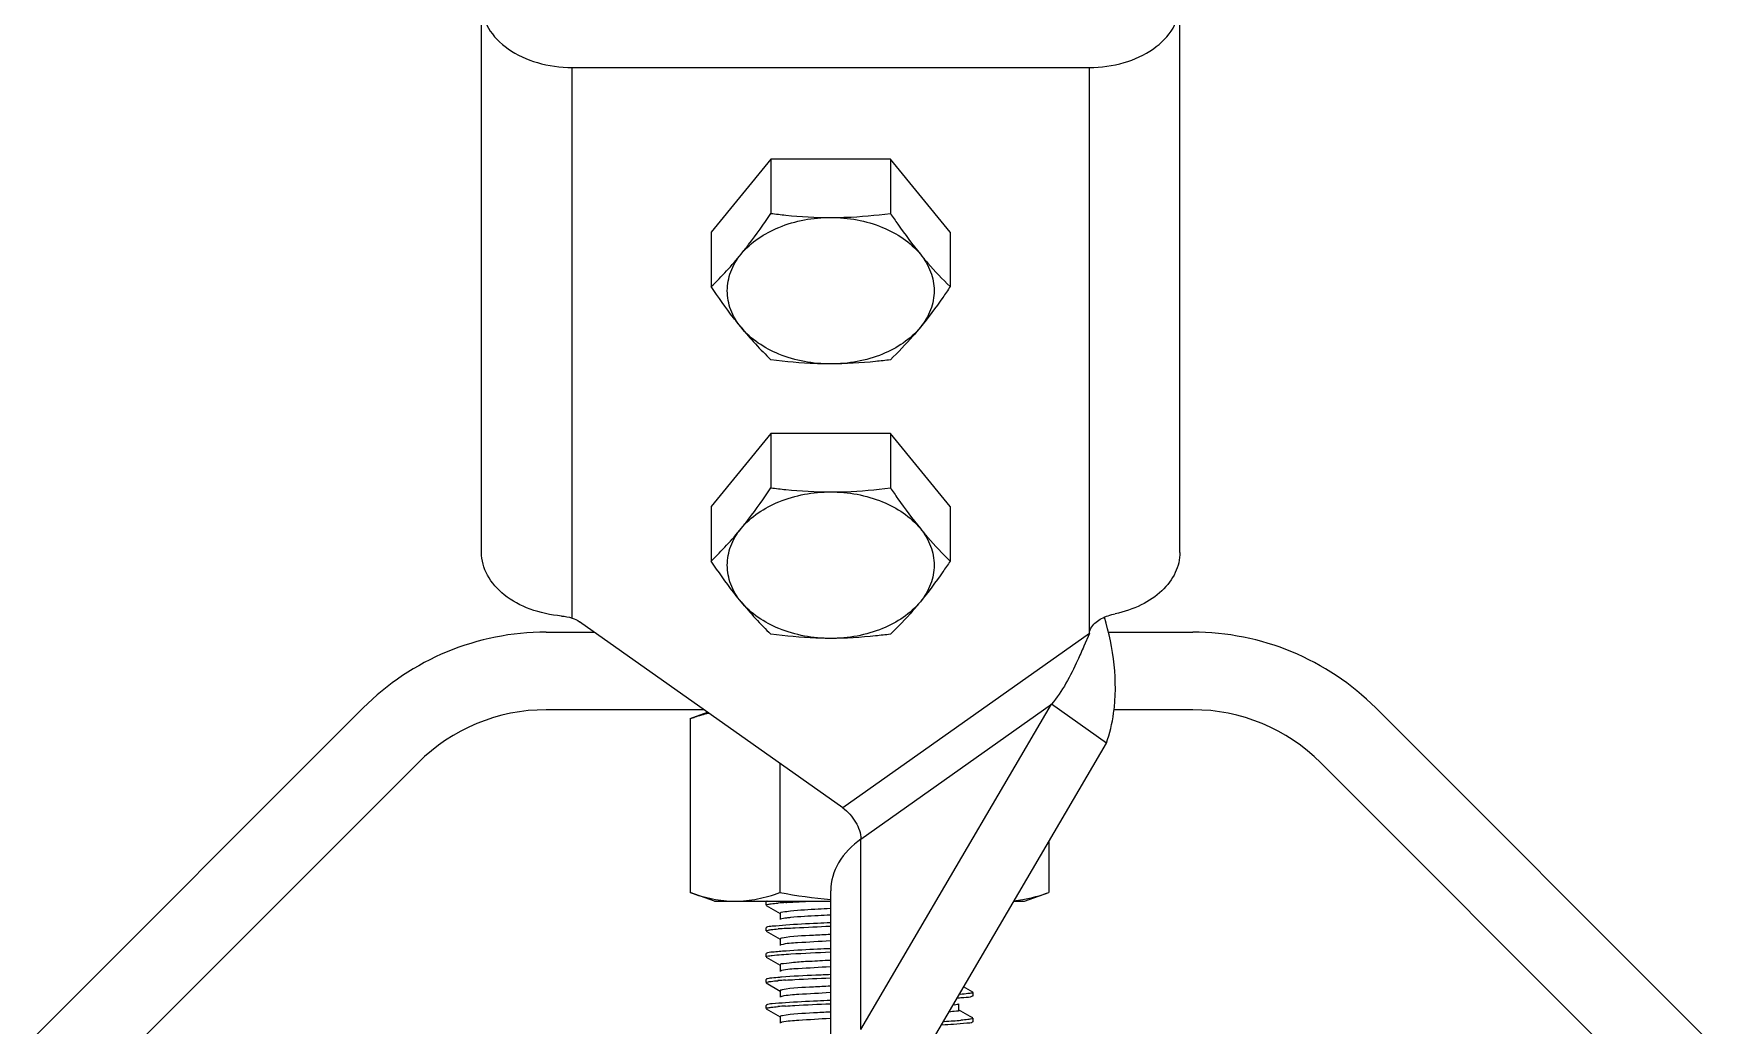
# Model space of a CAD drawing. Extents: x 27938 to 1042331, y -235042 to 1535213.
# Drawn here: x 722249 to 723751, y 766119 to 767010 of the extents above; entities that cross this region are included whole.
import ezdxf

# ---------------------------------------------------------------- set-up
doc = ezdxf.new("R2010")
doc.units = 0
doc.header["$LTSCALE"] = 1000
doc.header["$MEASUREMENT"] = 0

msp = doc.modelspace()

# ---------------------------------------------------------------- linework, layer by layer
at = {"linetype": 'Continuous'}
for p, q in [((722651.3, 766543.7), (722651.3, 767112.5)), ((723278.5, 766543.7), (723278.5, 767112.5)), ((722732.6, 766484.8), (722732.6, 766979.1)), ((722732.6, 766979.1), (723197.2, 766979.1)), ((723197.2, 766471), (723197.2, 766979.1)), ((722911.2, 766896.9), (722857.6, 766831.2)), ((722911.2, 766896.9), (722911.2, 766848.1)), ((723018.5, 766896.9), (722911.2, 766896.9)), ((723072.2, 766831.2), (723018.5, 766896.9)), ((723018.5, 766896.9), (723018.5, 766848.1)), ((722857.6, 766831.2), (722857.6, 766782.4)), ((723072.2, 766831.2), (723072.2, 766782.4)), ((722911.2, 766650.5), (722857.6, 766584.8)), ((722911.2, 766650.5), (722911.2, 766601.7)), ((723018.5, 766650.5), (722911.2, 766650.5)), ((723072.2, 766584.8), (723018.5, 766650.5)), ((723018.5, 766650.5), (723018.5, 766601.7)), ((722857.6, 766584.8), (722857.6, 766535.9)), ((723072.2, 766584.8), (723072.2, 766535.9)), ((722709.3, 766472.1), (722752.6, 766472.1)), ((722975.7, 766314.4), (722739.4, 766481.4)), ((723214.1, 766472.1), (723290.1, 766472.1)), ((723197.2, 766471), (722975.7, 766314.4)), ((723197.2, 766471), (723192.2, 766459.4)), ((722248.9, 766107.8), (722545.1, 766404)), ((722851.2, 766402.4), (722709.3, 766402.4)), ((722838.8, 766394.5), (722854.3, 766400.2)), ((722992.1, 766115.2), (723163.2, 766407.3)), ((722992.1, 766286.3), (723163.2, 766407.3)), ((723212.5, 766372.5), (723163.2, 766407.3)), ((723290.1, 766402.4), (723219, 766402.4)), ((723454.4, 766404), (723750.6, 766107.8)), ((722838.8, 766394.5), (722838.8, 766238.3)), ((723041.4, 766080.4), (723212.5, 766372.5)), ((722594.4, 766354.8), (722298.1, 766058.6)), ((722919.3, 766354.2), (722919.3, 766238.3)), ((723701.3, 766058.6), (723405.1, 766354.8)), ((722992.1, 766115.2), (722992.1, 766286.3)), ((723160.7, 766284.1), (723160.7, 766238.3)), ((722860.4, 766230.5), (722838.8, 766238.3)), ((722964.9, 765632.8), (722964.9, 766239.8)), ((723139.1, 766230.5), (723160.7, 766238.3)), ((722860.4, 766230.5), (722964.9, 766230.5)), ((722907, 766230.2), (722906.8, 766230)), ((722906.8, 766227), (722906.8, 766230)), ((722906.8, 766227), (722906.8, 766230)), ((722907, 766226.8), (722919.6, 766219.5)), ((722919.4, 766219.8), (722919.4, 766214)), ((723129.3, 766230.5), (723139.1, 766230.5)), ((722907, 766207), (722906.8, 766206.7)), ((722906.8, 766203.8), (722906.8, 766206.7)), ((722906.8, 766203.8), (722906.8, 766206.7)), ((722907, 766203.6), (722919.6, 766196.3)), ((722919.4, 766196.6), (722919.4, 766190.7)), ((722907, 766183.7), (722906.8, 766183.5)), ((722906.8, 766180.6), (722906.8, 766183.5)), ((722906.8, 766180.6), (722906.8, 766183.5)), ((722907, 766180.3), (722919.6, 766173)), ((722919.4, 766173.3), (722919.4, 766167.5)), ((722907, 766160.5), (722906.8, 766160.3)), ((722906.8, 766157.4), (722906.8, 766160.3)), ((722906.8, 766157.4), (722906.8, 766160.3)), ((722907, 766157.1), (722919.6, 766149.8)), ((722919.4, 766150.1), (722919.4, 766144.3)), ((723092.5, 766148.9), (723084.3, 766153.6)), ((723092.5, 766145.5), (723092.7, 766145.7)), ((723092.7, 766145.7), (723092.7, 766148.6)), ((723092.7, 766145.7), (723092.7, 766148.6)), ((722907, 766137.3), (722906.8, 766137)), ((722906.8, 766134.1), (722906.8, 766137)), ((722906.8, 766134.1), (722906.8, 766137)), ((722907, 766133.9), (722919.6, 766126.6)), ((722919.4, 766126.9), (722919.4, 766121.1)), ((723090.3, 766126.9), (723079.8, 766133)), ((723080.1, 766132.7), (723080.1, 766138.5)), ((723092.5, 766125.7), (723090.3, 766126.9)), ((723092.5, 766122.2), (723092.7, 766122.5)), ((723092.7, 766122.5), (723092.7, 766125.4)), ((723092.7, 766122.5), (723092.7, 766125.4))]:
    msp.add_line(p, q, dxfattribs=at)
for centre, radius, start, end in [((722625, 767023.3), 334.9, 313.9914, 320.7735), ((723143.8, 766957.6), 334.9, 219.2265, 226.0086), ((722625, 766776.9), 334.9, 313.9914, 320.7735), ((723143.8, 766711.2), 334.9, 219.2265, 226.0086), ((722709.3, 766239.8), 232.3, 90, 135), ((723290.1, 766239.8), 232.3, 45, 90), ((722709.3, 766239.8), 162.6, 90, 135), ((723290.1, 766239.8), 162.6, 45, 90), ((722951.3, 765828.3), 401.9, 93.8134, 94.8058), ((722951.6, 765801.2), 405.8, 93.7866, 94.8061), ((722950.9, 765762.5), 398.1, 93.8422, 94.8039), ((722951, 765738), 399.3, 93.8324, 94.805), ((723019, 766955), 836.7, 273.1645, 273.8477), ((723021.9, 766911.6), 790.3, 273.2643, 273.8614), ((723048.4, 766521.7), 399.5, 273.8325, 274.8033)]:
    msp.add_arc(centre, radius, start, end, dxfattribs=at)
for points, knots in [([(722651.3, 767036.6), (722651.3, 767028.9), (722656.2, 767012.6), (722675.2, 766993.8), (722701.8, 766981.8), (722722.1, 766979.1), (722732.6, 766979.1)], [0, 0, 0, 0, 0.209473, 0.444657, 0.712023, 1, 1, 1, 1]), ([(723197.2, 766979.1), (723207.7, 766979.1), (723228, 766981.8), (723254.6, 766993.8), (723273.6, 767012.6), (723278.5, 767028.9), (723278.5, 767036.6)], [0, 0, 0, 0, 0.287977, 0.555343, 0.790527, 1, 1, 1, 1]), ([(722884.4, 766811.5), (722886.7, 766814.3), (722896.1, 766826.2), (722904.8, 766838.5), (722911.2, 766848.1)], [0, 0, 0, 0, 0.239452, 1, 1, 1, 1]), ([(722911.2, 766848.1), (722915.7, 766847.5), (722933.5, 766845.4), (722951.4, 766844.4), (722964.9, 766844.4)], [0, 0, 0, 0, 0.249182, 1, 1, 1, 1]), ([(722964.9, 766844.4), (722969.4, 766844.4), (722987.3, 766844.7), (723005.2, 766846.4), (723018.5, 766848.1)], [0, 0, 0, 0, 0.250767, 1, 1, 1, 1]), ([(723018.5, 766848.1), (723020.7, 766844.8), (723029.3, 766832.3), (723038.3, 766820.2), (723045.4, 766811.5)], [0, 0, 0, 0, 0.259411, 1, 1, 1, 1]), ([(722884.4, 766811.5), (722893.2, 766822.3), (722919.2, 766839.2), (722949.1, 766844.4), (722964.9, 766844.4)], [0, 0, 0, 0, 0.468341, 1, 1, 1, 1]), ([(722964.9, 766844.4), (722980.7, 766844.4), (723010.6, 766839.2), (723036.6, 766822.3), (723045.4, 766811.5)], [0, 0, 0, 0, 0.531659, 1, 1, 1, 1]), ([(722884.4, 766745.8), (722880.5, 766750.5), (722874.3, 766760.9), (722870.9, 766778.7), (722874.3, 766796.4), (722880.5, 766806.8), (722884.4, 766811.5)], [0, 0, 0, 0, 0.257487, 0.5, 0.742513, 1, 1, 1, 1]), ([(723045.4, 766811.5), (723047.6, 766808.8), (723056.1, 766798.7), (723065.2, 766789.1), (723072.2, 766782.4)], [0, 0, 0, 0, 0.264209, 1, 1, 1, 1]), ([(723045.4, 766811.5), (723049.2, 766806.8), (723055.5, 766796.4), (723058.9, 766778.7), (723055.5, 766760.9), (723049.2, 766750.5), (723045.4, 766745.8)], [0, 0, 0, 0, 0.257487, 0.5, 0.742513, 1, 1, 1, 1]), ([(722884.4, 766745.8), (722882.1, 766748.6), (722872.7, 766760.5), (722864, 766772.8), (722857.6, 766782.4)], [0, 0, 0, 0, 0.239452, 1, 1, 1, 1]), ([(723072.2, 766782.4), (723070, 766779.1), (723061.5, 766766.6), (723052.5, 766754.5), (723045.4, 766745.8)], [0, 0, 0, 0, 0.259411, 1, 1, 1, 1]), ([(722964.9, 766712.9), (722949.1, 766712.9), (722919.2, 766718.1), (722893.2, 766735), (722884.4, 766745.8)], [0, 0, 0, 0, 0.531659, 1, 1, 1, 1]), ([(723045.4, 766745.8), (723036.6, 766735), (723010.6, 766718.1), (722980.7, 766712.9), (722964.9, 766712.9)], [0, 0, 0, 0, 0.468341, 1, 1, 1, 1]), ([(723045.4, 766745.8), (723043.2, 766743.1), (723034.7, 766733), (723025.5, 766723.4), (723018.5, 766716.6)], [0, 0, 0, 0, 0.264209, 1, 1, 1, 1]), ([(722964.9, 766712.9), (722960.4, 766712.9), (722942.5, 766713.3), (722924.6, 766714.9), (722911.2, 766716.6)], [0, 0, 0, 0, 0.250767, 1, 1, 1, 1]), ([(723018.5, 766716.6), (723014.1, 766716.1), (722996.3, 766714), (722978.4, 766712.9), (722964.9, 766712.9)], [0, 0, 0, 0, 0.249182, 1, 1, 1, 1]), ([(722884.4, 766565.1), (722886.7, 766567.9), (722896.1, 766579.8), (722904.8, 766592.1), (722911.2, 766601.7)], [0, 0, 0, 0, 0.239452, 1, 1, 1, 1]), ([(722884.4, 766565.1), (722893.2, 766575.9), (722919.2, 766592.8), (722949.1, 766598), (722964.9, 766598)], [0, 0, 0, 0, 0.468341, 1, 1, 1, 1]), ([(722911.2, 766601.7), (722915.7, 766601.1), (722933.5, 766599), (722951.4, 766598), (722964.9, 766598)], [0, 0, 0, 0, 0.249182, 1, 1, 1, 1]), ([(722964.9, 766598), (722969.4, 766598), (722987.3, 766598.3), (723005.2, 766599.9), (723018.5, 766601.7)], [0, 0, 0, 0, 0.250767, 1, 1, 1, 1]), ([(722964.9, 766598), (722980.7, 766598), (723010.6, 766592.8), (723036.6, 766575.9), (723045.4, 766565.1)], [0, 0, 0, 0, 0.531659, 1, 1, 1, 1]), ([(723018.5, 766601.7), (723020.7, 766598.4), (723029.3, 766585.9), (723038.3, 766573.8), (723045.4, 766565.1)], [0, 0, 0, 0, 0.259411, 1, 1, 1, 1]), ([(722884.4, 766499.4), (722880.5, 766504.1), (722874.3, 766514.5), (722870.9, 766532.2), (722874.3, 766550), (722880.5, 766560.4), (722884.4, 766565.1)], [0, 0, 0, 0, 0.257487, 0.5, 0.742513, 1, 1, 1, 1]), ([(723045.4, 766565.1), (723047.6, 766562.4), (723056.1, 766552.3), (723065.2, 766542.7), (723072.2, 766535.9)], [0, 0, 0, 0, 0.264209, 1, 1, 1, 1]), ([(723045.4, 766565.1), (723049.2, 766560.4), (723055.5, 766550), (723058.9, 766532.2), (723055.5, 766514.5), (723049.2, 766504.1), (723045.4, 766499.4)], [0, 0, 0, 0, 0.257487, 0.5, 0.742513, 1, 1, 1, 1]), ([(722723, 766486.6), (722713.4, 766487.5), (722695.2, 766491.3), (722671.7, 766503.8), (722655.4, 766521.7), (722651.3, 766536.7), (722651.3, 766543.7)], [0, 0, 0, 0, 0.28821, 0.553531, 0.788229, 1, 1, 1, 1]), ([(722884.4, 766499.4), (722882.1, 766502.2), (722872.7, 766514), (722864, 766526.4), (722857.6, 766535.9)], [0, 0, 0, 0, 0.239452, 1, 1, 1, 1]), ([(723072.2, 766535.9), (723070, 766532.7), (723061.5, 766520.2), (723052.5, 766508.1), (723045.4, 766499.4)], [0, 0, 0, 0, 0.259411, 1, 1, 1, 1]), ([(723278.5, 766543.7), (723278.5, 766537.5), (723275.4, 766524.5), (723262.6, 766507.9), (723243.6, 766495.3), (723228.4, 766490.3), (723220.4, 766488.6)], [0, 0, 0, 0, 0.215862, 0.450689, 0.713102, 1, 1, 1, 1]), ([(722964.9, 766466.5), (722949.1, 766466.5), (722919.2, 766471.7), (722893.2, 766488.6), (722884.4, 766499.4)], [0, 0, 0, 0, 0.531659, 1, 1, 1, 1]), ([(723045.4, 766499.4), (723036.6, 766488.6), (723010.6, 766471.7), (722980.7, 766466.5), (722964.9, 766466.5)], [0, 0, 0, 0, 0.468341, 1, 1, 1, 1]), ([(723045.4, 766499.4), (723043.2, 766496.7), (723034.7, 766486.6), (723025.5, 766477), (723018.5, 766470.2)], [0, 0, 0, 0, 0.264209, 1, 1, 1, 1]), ([(723197.2, 766471), (723197.4, 766473.1), (723199.8, 766478.9), (723208.4, 766485.2), (723216.2, 766487.7), (723220.4, 766488.6)], [0, 0, 0, 0, 0.208141, 0.577605, 1, 1, 1, 1]), ([(723212.5, 766372.5), (723215.6, 766381.1), (723224.3, 766418.5), (723219, 766457.9), (723210.7, 766485.5)], [0, 0, 0, 0, 0.242556, 1, 1, 1, 1]), ([(722964.9, 766466.5), (722960.4, 766466.5), (722942.5, 766466.9), (722924.6, 766468.5), (722911.2, 766470.2)], [0, 0, 0, 0, 0.250767, 1, 1, 1, 1]), ([(723018.5, 766470.2), (723014.1, 766469.7), (722996.3, 766467.6), (722978.4, 766466.5), (722964.9, 766466.5)], [0, 0, 0, 0, 0.249182, 1, 1, 1, 1]), ([(723192.2, 766459.4), (723190.4, 766455.2), (723182.6, 766436.9), (723172.9, 766419.1), (723163.2, 766407.3)], [0, 0, 0, 0, 0.231709, 1, 1, 1, 1]), ([(722838.8, 766394.5), (722840.1, 766395), (722845.6, 766396.9), (722851.1, 766398.5), (722855.2, 766399.5)], [0, 0, 0, 0, 0.252515, 1, 1, 1, 1]), ([(722975.7, 766314.4), (722980.4, 766311), (722987.7, 766302.4), (722992.1, 766291.6), (722992.1, 766286.3)], [0, 0, 0, 0, 0.525314, 1, 1, 1, 1]), ([(722992.1, 766286.3), (722984.1, 766280.7), (722970.5, 766267.2), (722964.9, 766248.6), (722964.9, 766239.8)], [0, 0, 0, 0, 0.528923, 1, 1, 1, 1]), ([(722838.8, 766238.3), (722845.3, 766235.9), (722858.5, 766232), (722872.3, 766230.5), (722879, 766230.5)], [0, 0, 0, 0, 0.506411, 1, 1, 1, 1]), ([(722879, 766230.5), (722885.8, 766230.5), (722899.5, 766232), (722912.7, 766235.9), (722919.3, 766238.3)], [0, 0, 0, 0, 0.493589, 1, 1, 1, 1]), ([(723129.6, 766230.9), (723132.2, 766231.2), (723142.8, 766232.6), (723153.1, 766235.6), (723160.7, 766238.3)], [0, 0, 0, 0, 0.246296, 1, 1, 1, 1]), ([(722906.8, 766227), (722906.8, 766227.5), (722909, 766227.7), (722910.2, 766228.1), (722911.3, 766228.2)], [0, 0, 0, 0, 0.271556, 1, 1, 1, 1]), ([(722907.8, 766230.5), (722907.6, 766230.4), (722907.4, 766230.4), (722907.1, 766230.3), (722907, 766230.2)], [0, 0, 0, 0, 0.575094, 1, 1, 1, 1]), ([(722928.8, 766221.6), (722926.4, 766221.4), (722924.2, 766220.6), (722919.4, 766220.6), (722919.4, 766219.8)], [0, 0, 0, 0, 0.734942, 1, 1, 1, 1]), ([(722924.5, 766229.4), (722926, 766229.5), (722932.5, 766229.9), (722939, 766230.2), (722944, 766230.5)], [0, 0, 0, 0, 0.220803, 1, 1, 1, 1]), ([(722964.5, 766223.9), (722960.9, 766223.7), (722949, 766223.1), (722937.1, 766222.4), (722928.8, 766221.6)], [0, 0, 0, 0, 0.30396, 1, 1, 1, 1]), ([(722964.5, 766218.1), (722960.9, 766217.9), (722949, 766217.3), (722937.1, 766216.6), (722928.8, 766215.8)], [0, 0, 0, 0, 0.30396, 1, 1, 1, 1]), ([(722906.8, 766203.8), (722906.8, 766204.2), (722909.1, 766204.5), (722910.2, 766204.8), (722911.3, 766205)], [0, 0, 0, 0, 0.271401, 1, 1, 1, 1]), ([(722924.5, 766209), (722920.5, 766208.8), (722914.8, 766208), (722908.6, 766207.9), (722907, 766207)], [0, 0, 0, 0, 0.690495, 1, 1, 1, 1]), ([(722928.8, 766215.8), (722927.6, 766215.7), (722924.6, 766215.2), (722921.3, 766215.2), (722919.6, 766214.3)], [0, 0, 0, 0, 0.376921, 1, 1, 1, 1]), ([(722964.6, 766211.1), (722960.7, 766210.9), (722947.4, 766210.3), (722934, 766209.7), (722924.5, 766209)], [0, 0, 0, 0, 0.288536, 1, 1, 1, 1]), ([(722924.8, 766206.2), (722927.5, 766206.3), (722940.8, 766207.1), (722954, 766207.7), (722964.5, 766208.2)], [0, 0, 0, 0, 0.207236, 1, 1, 1, 1]), ([(722921.3, 766197.4), (722920.8, 766197.3), (722920.3, 766197.1), (722919.4, 766196.8), (722919.4, 766196.6)], [0, 0, 0, 0, 0.704936, 1, 1, 1, 1]), ([(722920.4, 766191.3), (722920.3, 766191.3), (722920, 766191.2), (722919.7, 766191.1), (722919.6, 766191)], [0, 0, 0, 0, 0.573187, 1, 1, 1, 1]), ([(722964.5, 766194.9), (722954.7, 766194.4), (722940.1, 766193.2), (722925.2, 766192.7), (722920.4, 766191.3)], [0, 0, 0, 0, 0.662973, 1, 1, 1, 1]), ([(722964.5, 766200.7), (722959.4, 766200.4), (722945.1, 766199.5), (722930.5, 766199.3), (722921.3, 766197.4)], [0, 0, 0, 0, 0.350691, 1, 1, 1, 1]), ([(722964.5, 766187.9), (722960.7, 766187.7), (722947.5, 766187.1), (722934.2, 766186.5), (722924.8, 766185.8)], [0, 0, 0, 0, 0.288055, 1, 1, 1, 1]), ([(722906.8, 766180.6), (722906.8, 766180.9), (722908.5, 766181.2), (722909.4, 766181.5), (722910.3, 766181.6)], [0, 0, 0, 0, 0.275887, 1, 1, 1, 1]), ([(722924.8, 766185.8), (722920.7, 766185.5), (722914.9, 766184.7), (722908.6, 766184.7), (722907, 766183.7)], [0, 0, 0, 0, 0.690745, 1, 1, 1, 1]), ([(722910.3, 766181.6), (722911, 766181.7), (722914.4, 766182.1), (722917.8, 766182.4), (722920.6, 766182.6)], [0, 0, 0, 0, 0.19121, 1, 1, 1, 1]), ([(722964.4, 766177.4), (722958.2, 766177.1), (722947.6, 766176.4), (722932.6, 766175.9), (722925.7, 766174.2), (722919.4, 766174.4), (722919.4, 766173.3)], [0, 0, 0, 0, 0.409, 0.726331, 0.927829, 1, 1, 1, 1]), ([(722920.6, 766182.6), (722923.4, 766182.8), (722938.1, 766183.8), (722952.8, 766184.4), (722964.6, 766185)], [0, 0, 0, 0, 0.196383, 1, 1, 1, 1]), ([(722964.4, 766171.6), (722954.8, 766171.1), (722940.3, 766170), (722925.6, 766169.4), (722920.7, 766168.2)], [0, 0, 0, 0, 0.656169, 1, 1, 1, 1]), ([(722906.8, 766157.4), (722906.8, 766157.8), (722909, 766158.1), (722910.2, 766158.4), (722911.3, 766158.5)], [0, 0, 0, 0, 0.271616, 1, 1, 1, 1]), ([(722910.3, 766161.3), (722909.6, 766161.2), (722908.5, 766161), (722907.4, 766160.7), (722907, 766160.5)], [0, 0, 0, 0, 0.640091, 1, 1, 1, 1]), ([(722920.6, 766162.3), (722919.5, 766162.2), (722916.1, 766161.9), (722912.7, 766161.6), (722910.3, 766161.3)], [0, 0, 0, 0, 0.30771, 1, 1, 1, 1]), ([(722920.7, 766168.2), (722920.5, 766168.1), (722920.1, 766168), (722919.8, 766167.9), (722919.6, 766167.8)], [0, 0, 0, 0, 0.585747, 1, 1, 1, 1]), ([(722964.6, 766164.6), (722960.2, 766164.4), (722945.5, 766163.8), (722930.9, 766163.1), (722920.6, 766162.3)], [0, 0, 0, 0, 0.297382, 1, 1, 1, 1]), ([(722924.3, 766159.7), (722927, 766159.8), (722940.5, 766160.7), (722953.9, 766161.3), (722964.6, 766161.7)], [0, 0, 0, 0, 0.206065, 1, 1, 1, 1]), ([(722921.4, 766150.9), (722920.9, 766150.8), (722920.3, 766150.7), (722919.4, 766150.3), (722919.4, 766150.1)], [0, 0, 0, 0, 0.706178, 1, 1, 1, 1]), ([(722921, 766145), (722920.7, 766145), (722920.3, 766144.8), (722919.8, 766144.7), (722919.6, 766144.6)], [0, 0, 0, 0, 0.596703, 1, 1, 1, 1]), ([(722964.4, 766148.4), (722955, 766147.9), (722940.5, 766146.9), (722926, 766146.2), (722921, 766145)], [0, 0, 0, 0, 0.649558, 1, 1, 1, 1]), ([(722964.4, 766154.2), (722959.4, 766154), (722945.1, 766153), (722930.6, 766152.8), (722921.4, 766150.9)], [0, 0, 0, 0, 0.349431, 1, 1, 1, 1]), ([(722964.6, 766141.4), (722960.7, 766141.2), (722947.3, 766140.6), (722933.8, 766140), (722924.3, 766139.3)], [0, 0, 0, 0, 0.289063, 1, 1, 1, 1]), ([(723079.2, 766143.7), (723081, 766143.9), (723085.3, 766144.4), (723090.1, 766144.1), (723092.4, 766145.5)], [0, 0, 0, 0, 0.387145, 1, 1, 1, 1]), ([(723092.7, 766148.6), (723092.7, 766148.2), (723090.5, 766147.9), (723089.3, 766147.6), (723088.2, 766147.5)], [0, 0, 0, 0, 0.271584, 1, 1, 1, 1]), ([(722906.8, 766134.1), (722906.8, 766134.5), (722909, 766134.8), (722910.1, 766135.1), (722911.3, 766135.3)], [0, 0, 0, 0, 0.271628, 1, 1, 1, 1]), ([(722924.3, 766139.3), (722920.3, 766139.1), (722914.7, 766138.3), (722908.6, 766138.2), (722907, 766137.3)], [0, 0, 0, 0, 0.690212, 1, 1, 1, 1]), ([(722921.5, 766127.7), (722921, 766127.6), (722920.4, 766127.5), (722919.4, 766127.1), (722919.4, 766126.9)], [0, 0, 0, 0, 0.707247, 1, 1, 1, 1]), ([(722964.4, 766131), (722959.4, 766130.7), (722945.1, 766129.8), (722930.7, 766129.5), (722921.5, 766127.7)], [0, 0, 0, 0, 0.348434, 1, 1, 1, 1]), ([(722924.4, 766136.4), (722927.1, 766136.6), (722940.5, 766137.4), (722953.9, 766138), (722964.6, 766138.5)], [0, 0, 0, 0, 0.206277, 1, 1, 1, 1]), ([(723080.1, 766132.7), (723080.1, 766131.8), (723075.4, 766131.8), (723073.3, 766131.1), (723071.1, 766130.9)], [0, 0, 0, 0, 0.265324, 1, 1, 1, 1]), ([(723079.8, 766138.2), (723079.4, 766137.9), (723078.1, 766137.6), (723076.7, 766137.4), (723075.9, 766137.3)], [0, 0, 0, 0, 0.35782, 1, 1, 1, 1]), ([(722921, 766121.8), (722920.7, 766121.7), (722920.3, 766121.6), (722919.8, 766121.4), (722919.6, 766121.3)], [0, 0, 0, 0, 0.597162, 1, 1, 1, 1]), ([(722964.4, 766125.2), (722955, 766124.7), (722940.5, 766123.7), (722926, 766122.9), (722921, 766121.8)], [0, 0, 0, 0, 0.649158, 1, 1, 1, 1]), ([(723075.1, 766120.2), (723079.1, 766120.5), (723084.7, 766121.2), (723090.9, 766121.3), (723092.4, 766122.2)], [0, 0, 0, 0, 0.690319, 1, 1, 1, 1]), ([(723092.7, 766125.4), (723092.7, 766125), (723090.4, 766124.7), (723089.3, 766124.4), (723088.2, 766124.3)], [0, 0, 0, 0, 0.271518, 1, 1, 1, 1])]:
    msp.add_open_spline(points, degree=3, knots=knots, dxfattribs=at)
for points in [[(722723, 766486.6), (722726.2, 766486.4), (722729.5, 766485.8), (722732.6, 766484.8)], [(722732.6, 766484.8), (722735, 766484), (722737.3, 766482.9), (722739.4, 766481.4)], [(722919.3, 766238.3), (722934.4, 766235.6), (722949.6, 766233.4), (722964.9, 766232)], [(722911.3, 766228.2), (722913.4, 766228.5), (722915.5, 766228.7), (722917.6, 766228.8)], [(722911.3, 766205), (722913.4, 766205.2), (722915.5, 766205.4), (722917.6, 766205.6)], [(722911.3, 766158.5), (722913.4, 766158.8), (722915.5, 766159), (722917.6, 766159.1)], [(723088.2, 766147.5), (723085.9, 766147.2), (723083.6, 766147), (723081.2, 766146.8)], [(722911.3, 766135.3), (722913.4, 766135.5), (722915.5, 766135.7), (722917.6, 766135.9)], [(723088.2, 766124.3), (723086.1, 766124), (723084, 766123.8), (723081.9, 766123.6)]]:
    msp.add_open_spline(points, degree=3, dxfattribs=at)

doc.saveas('drawing.dxf')
